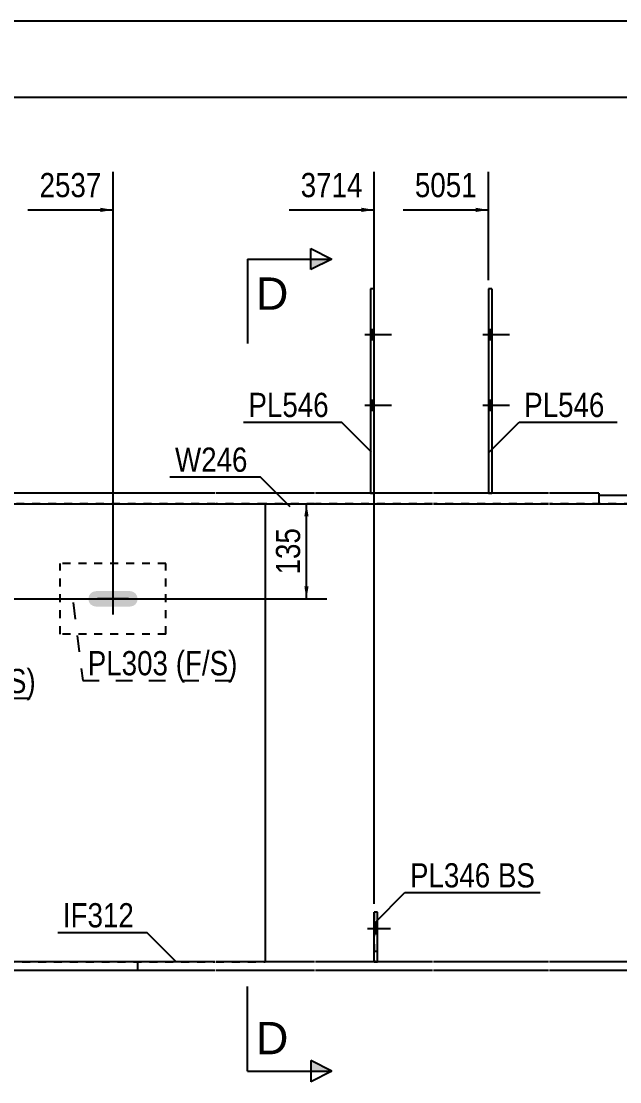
# Model space of a CAD drawing. Header units: millimetres. Extents: x -1017 to -614, y -187 to 90.
# Drawn here: x -939.7 to -868.9, y -35 to 90.4 of the extents above; entities that cross this region are included whole.
import ezdxf

# ---------------------------------------------------------------- set-up
doc = ezdxf.new("R2010")
doc.units = ezdxf.units.MM
doc.linetypes.add('DXK_LINE_DOT1', pattern=[1.8814, 0.9407, -0.9407])
doc.linetypes.add('DXK_LINE_DOT2', pattern=[3.9198, 1.9599, -1.9599])
doc.styles.add('Arial', font='ARIAL.TTF', dxfattribs={"height": 0.2})
doc.styles.add('Arial Narrow', font='ARIALN.TTF', dxfattribs={"height": 0.2})

# ---------------------------------------------------------------- blocks, each defined once
blk = doc.blocks.new('Unknown-624476614-1210')
at = {"color": 5, "linetype": 'Continuous'}
blk.add_line((-614.34, 90.37), (-1014.34, 90.37), dxfattribs=at)
blk = doc.blocks.new('Part-624476614-1735 - 1690')
at = {"color": 2, "linetype": 'Continuous'}
for p, q in [((-871.4, 34.33), (-865.57, 34.33)), ((-871.4, 34.33), (-871.4, 33.33)), ((-865.47, 34.33), (-851.63, 34.33)), ((-851.53, 34.33), (-802.37, 34.33)), ((-802.27, 34.33), (-790.6, 34.33)), ((-790.5, 34.33), (-769.25, 34.33)), ((-769.15, 34.33), (-763.31, 34.33)), ((-763.31, 34.33), (-763.31, 33.33)), ((-871.4, 33.33), (-865.57, 33.33)), ((-865.47, 33.33), (-851.63, 33.33)), ((-851.53, 33.33), (-802.37, 33.33)), ((-802.27, 33.33), (-790.6, 33.33)), ((-790.5, 33.33), (-769.25, 33.33)), ((-769.15, 33.33), (-763.31, 33.33))]:
    blk.add_line(p, q, dxfattribs=at)
blk = doc.blocks.new('Part-624476614-1740 - 1690')
at = {"color": 2, "linetype": 'Continuous'}
for p, q in [((-980, 34.58), (-998.33, 34.58)), ((-966.05, 34.58), (-979.9, 34.58)), ((-916.78, 34.58), (-965.95, 34.58)), ((-905.01, 34.58), (-916.68, 34.58)), ((-891.06, 34.58), (-904.91, 34.58)), ((-877.33, 34.58), (-890.96, 34.58)), ((-871.4, 34.58), (-877.23, 34.58)), ((-871.4, 34.58), (-871.4, 33.33)), ((-998.33, 33.33), (-980, 33.33)), ((-979.9, 33.33), (-966.05, 33.33)), ((-965.95, 33.33), (-916.78, 33.33)), ((-916.68, 33.33), (-905.01, 33.33)), ((-904.91, 33.33), (-891.06, 33.33)), ((-890.96, 33.33), (-877.33, 33.33)), ((-877.23, 33.33), (-871.4, 33.33))]:
    blk.add_line(p, q, dxfattribs=at)
at = {"color": 7, "linetype": 'DXK_LINE_DOT1'}
blk.add_line((-998.33, 34.58), (-998.33, 33.33), dxfattribs=at)
blk = doc.blocks.new('Part-624476614-1767 - 1690')
at = {"color": 2, "linetype": 'Continuous'}
blk.add_line((-910.85, 33.33), (-910.85, -20.83), dxfattribs=at)
at = {"color": 7, "linetype": 'DXK_LINE_DOT1'}
for p, q in [((-905.01, 33.33), (-910.85, 33.33)), ((-891.06, 33.33), (-904.91, 33.33)), ((-877.33, 33.33), (-890.96, 33.33)), ((-865.57, 33.33), (-877.23, 33.33)), ((-851.63, 33.33), (-865.47, 33.33)), ((-802.37, 33.33), (-851.53, 33.33)), ((-790.6, 33.33), (-802.27, 33.33)), ((-784.65, 33.33), (-790.5, 33.33)), ((-784.65, 33.33), (-784.65, -20.83)), ((-905.01, -20.83), (-910.85, -20.83)), ((-891.06, -20.83), (-904.91, -20.83)), ((-877.33, -20.83), (-890.96, -20.83)), ((-865.57, -20.83), (-877.23, -20.83)), ((-851.63, -20.83), (-865.47, -20.83)), ((-802.37, -20.83), (-851.53, -20.83)), ((-790.6, -20.83), (-802.27, -20.83)), ((-784.65, -20.83), (-790.5, -20.83))]:
    blk.add_line(p, q, dxfattribs=at)
blk = doc.blocks.new('Part-624476614-1789 - 1690')
at = {"color": 7, "linetype": 'DXK_LINE_DOT1'}
for p, q in [((-980, 33.33), (-998.33, 33.33)), ((-998.33, 33.33), (-998.33, -20.83)), ((-966.05, 33.33), (-979.9, 33.33)), ((-916.78, 33.33), (-965.95, 33.33)), ((-910.85, 33.33), (-916.68, 33.33)), ((-998.33, -20.83), (-980, -20.83)), ((-979.9, -20.83), (-966.05, -20.83)), ((-965.95, -20.83), (-916.78, -20.83)), ((-916.68, -20.83), (-910.85, -20.83))]:
    blk.add_line(p, q, dxfattribs=at)
at = {"color": 2, "linetype": 'Continuous'}
blk.add_line((-910.85, 33.33), (-910.85, -20.83), dxfattribs=at)
blk = doc.blocks.new('Part-624476614-1811 - 1690')
at = {"color": 2, "linetype": 'Continuous'}
for p, q in [((-916.78, -20.83), (-925.96, -20.83)), ((-925.96, -20.83), (-925.96, -21.83)), ((-905.01, -20.83), (-916.68, -20.83)), ((-891.06, -20.83), (-904.91, -20.83)), ((-877.33, -20.83), (-890.96, -20.83)), ((-865.57, -20.83), (-877.23, -20.83)), ((-851.63, -20.83), (-865.47, -20.83)), ((-802.37, -20.83), (-851.53, -20.83)), ((-796.43, -20.83), (-802.27, -20.83)), ((-796.43, -20.83), (-796.43, -21.83)), ((-916.78, -21.83), (-925.96, -21.83)), ((-905.01, -21.83), (-916.68, -21.83)), ((-891.06, -21.83), (-904.91, -21.83)), ((-877.33, -21.83), (-890.96, -21.83)), ((-865.57, -21.83), (-877.23, -21.83)), ((-851.63, -21.83), (-865.47, -21.83)), ((-802.37, -21.83), (-851.53, -21.83)), ((-796.43, -21.83), (-802.27, -21.83))]:
    blk.add_line(p, q, dxfattribs=at)
blk = doc.blocks.new('Part-624476614-1855 - 1690')
at = {"color": 2, "linetype": 'Continuous'}
for p, q in [((-980, -20.83), (-998.33, -20.83)), ((-966.05, -20.83), (-979.9, -20.83)), ((-925.96, -20.83), (-965.95, -20.83)), ((-925.96, -20.83), (-925.96, -21.83)), ((-980, -21.83), (-998.33, -21.83)), ((-966.05, -21.83), (-979.9, -21.83)), ((-925.96, -21.83), (-965.95, -21.83))]:
    blk.add_line(p, q, dxfattribs=at)
blk = doc.blocks.new('Part-624476614-2150 - 1690')
at = {"color": 2, "linetype": 'Continuous'}
for p, q in [((-884.04, 58.75), (-884.46, 58.75)), ((-884.46, 58.75), (-884.46, 34.58)), ((-884.04, 58.75), (-884.04, 34.58))]:
    blk.add_line(p, q, dxfattribs=at)
at = {"color": 7, "linetype": 'DXK_LINE_DOT1'}
blk.add_line((-884.46, 34.58), (-884.04, 34.58), dxfattribs=at)
blk = doc.blocks.new('Bolt-624476614-2374 - 1690')
at = {"linetype": 'Continuous'}
for points in [[(-898, 52.75), (-898, 53.91), (-898.41, 53.91), (-898.41, 52.75)], [(-898, 52.75), (-898, 53.91), (-898.41, 53.91), (-898.41, 52.75)], [(-898, 44.41), (-898, 45.58), (-898.41, 45.58), (-898.41, 44.41)], [(-898, 44.41), (-898, 45.58), (-898.41, 45.58), (-898.41, 44.41)]]:
    blk.add_hatch(color=3, dxfattribs=at).paths.add_polyline_path(points)
at = {"color": 3, "linetype": 'Continuous'}
for p, q in [((-898.41, 53.91), (-898, 53.91)), ((-898.41, 53.91), (-898, 53.91)), ((-899.08, 53.33), (-895.91, 53.33)), ((-899.08, 53.33), (-895.91, 53.33)), ((-898.41, 52.75), (-898, 52.75)), ((-898.41, 52.75), (-898, 52.75)), ((-898.41, 45.58), (-898, 45.58)), ((-898.41, 45.58), (-898, 45.58)), ((-899.08, 45), (-895.91, 45)), ((-899.08, 45), (-895.91, 45)), ((-898.41, 44.41), (-898, 44.41)), ((-898.41, 44.41), (-898, 44.41))]:
    blk.add_line(p, q, dxfattribs=at)
blk = doc.blocks.new('Part-624476614-2071 - 1690')
at = {"color": 7, "linetype": 'DXK_LINE_DOT1'}
for p, q in [((-922.61, 26.25), (-935.11, 26.25)), ((-935.11, 17.92), (-935.11, 26.25)), ((-922.61, 17.92), (-922.61, 26.25)), ((-922.61, 17.92), (-935.11, 17.92))]:
    blk.add_line(p, q, dxfattribs=at)
blk = doc.blocks.new('Part-624476614-2108 - 1690')
at = {"color": 2, "linetype": 'Continuous'}
for p, q in [((-898, 58.75), (-898.41, 58.75)), ((-898.41, 58.75), (-898.41, 34.58)), ((-898, 58.75), (-898, 34.58))]:
    blk.add_line(p, q, dxfattribs=at)
at = {"color": 7, "linetype": 'DXK_LINE_DOT1'}
blk.add_line((-898.41, 34.58), (-898, 34.58), dxfattribs=at)
blk = doc.blocks.new('Part-624476614-2311 - 1690')
at = {"color": 2, "linetype": 'Continuous'}
for p, q in [((-897.98, -20.81), (-897.98, -14.97)), ((-897.56, -14.97), (-897.98, -14.97)), ((-897.56, -20.81), (-897.56, -14.97)), ((-897.98, -20.81), (-897.56, -20.81))]:
    blk.add_line(p, q, dxfattribs=at)
at = {"color": 7, "linetype": 'DXK_LINE_DOT1'}
blk.add_line((-897.98, -19.56), (-897.56, -19.56), dxfattribs=at)
blk = doc.blocks.new('Part-624476614-2316 - 1690')
at = {"color": 7, "linetype": 'DXK_LINE_DOT1'}
for p, q in [((-897.98, -14.97), (-897.98, -20.81)), ((-897.56, -14.97), (-897.98, -14.97)), ((-897.56, -20.81), (-897.56, -14.97)), ((-897.98, -20.81), (-897.56, -20.81))]:
    blk.add_line(p, q, dxfattribs=at)
blk = doc.blocks.new('Bolt-624476614-2370 - 1690')
at = {"linetype": 'Continuous'}
blk.add_hatch(color=3, dxfattribs=at).paths.add_polyline_path([(-931.71, 22.43), (-931.78, 22.08), (-931.71, 21.73), (-931.51, 21.43), (-931.21, 21.24), (-930.86, 21.17), (-926.86, 21.17), (-926.51, 21.24), (-926.21, 21.43), (-926.02, 21.73), (-925.95, 22.08), (-926.02, 22.43), (-926.21, 22.73), (-926.51, 22.93), (-926.86, 23), (-930.86, 23), (-931.21, 22.93), (-931.51, 22.73)])
at = {"color": 3, "linetype": 'Continuous'}
for p, q in [((-928.86, 20.25), (-928.86, 23.92)), ((-927.03, 22.08), (-930.7, 22.08))]:
    blk.add_line(p, q, dxfattribs=at)
blk = doc.blocks.new('Bolt-624476614-2379 - 1690')
at = {"linetype": 'Continuous'}
for points in [[(-884.04, 52.75), (-884.04, 53.91), (-884.46, 53.91), (-884.46, 52.75)], [(-884.04, 52.75), (-884.04, 53.91), (-884.46, 53.91), (-884.46, 52.75)], [(-884.04, 44.41), (-884.04, 45.58), (-884.46, 45.58), (-884.46, 44.41)], [(-884.04, 44.41), (-884.04, 45.58), (-884.46, 45.58), (-884.46, 44.41)]]:
    blk.add_hatch(color=3, dxfattribs=at).paths.add_polyline_path(points)
at = {"color": 3, "linetype": 'Continuous'}
for p, q in [((-884.46, 53.91), (-884.04, 53.91)), ((-884.46, 53.91), (-884.04, 53.91)), ((-885.13, 53.33), (-881.96, 53.33)), ((-885.13, 53.33), (-881.96, 53.33)), ((-884.46, 52.75), (-884.04, 52.75)), ((-884.46, 52.75), (-884.04, 52.75)), ((-884.46, 45.58), (-884.04, 45.58)), ((-884.46, 45.58), (-884.04, 45.58)), ((-885.13, 45), (-881.96, 45)), ((-885.13, 45), (-881.96, 45)), ((-884.46, 44.41), (-884.04, 44.41)), ((-884.46, 44.41), (-884.04, 44.41))]:
    blk.add_line(p, q, dxfattribs=at)
blk = doc.blocks.new('Bolt-624476614-2386 - 1690')
at = {"linetype": 'Continuous'}
blk.add_hatch(color=3, dxfattribs=at).paths.add_polyline_path([(-897.56, -17.47), (-897.56, -16.31), (-897.98, -16.31), (-897.98, -17.47)])
at = {"color": 3, "linetype": 'Continuous'}
for p, q in [((-898.77, -16.89), (-896.02, -16.89)), ((-897.98, -16.31), (-897.56, -16.31)), ((-897.98, -17.47), (-897.56, -17.47))]:
    blk.add_line(p, q, dxfattribs=at)
blk = doc.blocks.new('Bolt-624476614-2387 - 1690')
at = {"color": 3, "linetype": 'DXK_LINE_DOT2'}
for p, q in [((-898.77, -16.89), (-896.02, -16.89)), ((-897.98, -16.31), (-897.56, -16.31)), ((-897.98, -17.47), (-897.56, -17.47))]:
    blk.add_line(p, q, dxfattribs=at)
blk = doc.blocks.new('StraightDimension-624476614-3136 - 1690')
at = {"linetype": 'Continuous'}
for points in [[(-906.23, 31.83), (-905.98, 33.33), (-905.73, 31.83)], [(-905.73, 23.58), (-905.98, 22.08), (-906.23, 23.58)]]:
    blk.add_hatch(color=7, dxfattribs=at).paths.add_polyline_path(points)
at = {"color": 7, "linetype": 'Continuous'}
for p, q in [((-919.14, 33.33), (-903.58, 33.33)), ((-905.98, 22.08), (-905.98, 33.33)), ((-952.86, 22.08), (-903.58, 22.08))]:
    blk.add_line(p, q, dxfattribs=at)
at = {"color": 0}
blk.add_wipeout([(-906.13, 31.05), (-910.33, 31.05), (-910.33, 24.37), (-906.13, 24.37)], dxfattribs=at)
at = {"color": 3, "style": 'Arial Narrow'}
blk.add_text('135', height=2.863, rotation=90.0002, dxfattribs=at).set_placement((-906.73, 24.97))
blk = doc.blocks.new('StraightDimension-624476614-10380 - 1690')
at = {"linetype": 'Continuous'}
blk.add_hatch(color=7, dxfattribs=at).paths.add_polyline_path([(-899.48, 68.32), (-897.98, 68.07), (-899.48, 67.82)])
at = {"color": 7, "linetype": 'Continuous'}
for p, q in [((-897.98, -13.97), (-897.98, 72.57)), ((-908.04, 68.07), (-897.98, 68.07))]:
    blk.add_line(p, q, dxfattribs=at)
at = {"color": 0}
blk.add_wipeout([(-898.75, 68.97), (-898.75, 73.17), (-907.26, 73.17), (-907.26, 68.97)], dxfattribs=at)
at = {"color": 3, "style": 'Arial Narrow'}
blk.add_text('3714', height=2.863, dxfattribs=at).set_placement((-906.66, 69.57))
blk = doc.blocks.new('StraightDimension-624476614-9134 - 1690')
at = {"color": 7, "linetype": 'Continuous'}
blk.add_line((-1000, 81.4), (-649.51, 81.4), dxfattribs=at)
blk = doc.blocks.new('StraightDimension-624476614-10379 - 1690')
at = {"linetype": 'Continuous'}
blk.add_hatch(color=7, dxfattribs=at).paths.add_polyline_path([(-885.96, 68.32), (-884.46, 68.07), (-885.96, 67.82)])
at = {"color": 7, "linetype": 'Continuous'}
for p, q in [((-884.46, 59.75), (-884.46, 72.57)), ((-894.52, 68.07), (-884.46, 68.07))]:
    blk.add_line(p, q, dxfattribs=at)
at = {"color": 0}
blk.add_wipeout([(-885.23, 68.97), (-885.23, 73.17), (-893.75, 73.17), (-893.75, 68.97)], dxfattribs=at)
at = {"color": 3, "style": 'Arial Narrow'}
blk.add_text('5051', height=2.863, dxfattribs=at).set_placement((-893.15, 69.57))
blk = doc.blocks.new('StraightDimension-624476614-10381 - 1690')
at = {"linetype": 'Continuous'}
blk.add_hatch(color=7, dxfattribs=at).paths.add_polyline_path([(-930.36, 68.32), (-928.86, 68.07), (-930.36, 67.82)])
at = {"color": 7, "linetype": 'Continuous'}
for p, q in [((-928.86, 23.08), (-928.86, 72.57)), ((-938.93, 68.07), (-928.86, 68.07))]:
    blk.add_line(p, q, dxfattribs=at)
at = {"color": 0}
blk.add_wipeout([(-929.64, 68.97), (-929.64, 73.17), (-938.15, 73.17), (-938.15, 68.97)], dxfattribs=at)
at = {"color": 3, "style": 'Arial Narrow'}
blk.add_text('2537', height=2.863, dxfattribs=at).set_placement((-937.55, 69.57))
blk = doc.blocks.new('Mark-624476614-2146 - 1690')
at = {"color": 0}
blk.add_wipeout([(-870.71, 43.58), (-870.71, 46.58), (-880.22, 46.58), (-880.22, 43.58)], dxfattribs=at)
blk.add_wipeout([(-870.71, 43.58), (-870.71, 46.58), (-880.22, 46.58), (-880.22, 43.58)], dxfattribs=at)
at = {"color": 7, "linetype": 'Continuous'}
for p, q in [((-884.35, 39.44), (-880.82, 42.98)), ((-880.82, 42.98), (-869.21, 42.98))]:
    blk.add_line(p, q, dxfattribs=at)
at = {"color": 3, "style": 'Arial Narrow'}
blk.add_text('PL546', height=2.863, dxfattribs=at).set_placement((-880.22, 43.58))
blk = doc.blocks.new('Mark-624476614-1763 - 1690')
at = {"color": 7, "linetype": 'Continuous'}
blk.add_line((-907.91, 32.98), (-911.44, 36.51), dxfattribs=at)
at = {"color": 0}
blk.add_wipeout([(-912.94, 37.11), (-912.94, 40.11), (-921.53, 40.11), (-921.53, 37.11)], dxfattribs=at)
blk.add_wipeout([(-912.94, 37.11), (-912.94, 40.11), (-921.53, 40.11), (-921.53, 37.11)], dxfattribs=at)
at = {"color": 7, "linetype": 'Continuous'}
blk.add_line((-922.13, 36.51), (-911.44, 36.51), dxfattribs=at)
at = {"color": 3, "style": 'Arial Narrow'}
blk.add_text('W246', height=2.863, dxfattribs=at).set_placement((-921.53, 37.11))
blk = doc.blocks.new('Mark-624476614-1807 - 1690')
at = {"color": 7, "linetype": 'Continuous'}
blk.add_line((-921.35, -20.88), (-924.88, -17.35), dxfattribs=at)
at = {"color": 0}
blk.add_wipeout([(-926.38, -16.75), (-926.38, -13.75), (-934.79, -13.75), (-934.79, -16.75)], dxfattribs=at)
blk.add_wipeout([(-926.38, -16.75), (-926.38, -13.75), (-934.79, -13.75), (-934.79, -16.75)], dxfattribs=at)
at = {"color": 7, "linetype": 'Continuous'}
blk.add_line((-935.39, -17.35), (-924.88, -17.35), dxfattribs=at)
at = {"color": 3, "style": 'Arial Narrow'}
blk.add_text('IF312', height=2.863, dxfattribs=at).set_placement((-934.79, -16.75))
blk = doc.blocks.new('SectionMark-624476614-3165 - 1690')
at = {"linetype": 'Continuous'}
for points in [[(-905.47, 61.01), (-905.47, 62.26), (-902.97, 62.26)], [(-905.47, -33.75), (-905.47, -32.5), (-902.97, -33.75)]]:
    blk.add_hatch(color=30, dxfattribs=at).paths.add_polyline_path(points)
at = {"color": 30, "linetype": 'Continuous'}
for p, q in [((-905.47, 61.01), (-905.47, 63.51)), ((-905.47, 63.51), (-902.97, 62.26)), ((-912.97, 62.26), (-912.97, 52.26)), ((-912.97, 62.26), (-902.97, 62.26)), ((-902.97, 62.26), (-905.47, 61.01)), ((-912.97, -33.75), (-912.97, -23.75)), ((-902.97, -33.75), (-905.47, -32.5)), ((-905.47, -32.5), (-905.47, -35)), ((-912.97, -33.75), (-902.97, -33.75)), ((-902.97, -33.75), (-905.47, -35))]:
    blk.add_line(p, q, dxfattribs=at)
at = {"color": 0, "linetype": 'Continuous'}
for points in [[(-908.12, 56.26), (-908.12, 60.26), (-911.97, 60.26), (-911.97, 56.26)], [(-908.12, -31.75), (-908.12, -27.75), (-911.97, -27.75), (-911.97, -31.75)]]:
    blk.add_wipeout(points, dxfattribs=at)
at = {"color": 96, "linetype": 'Continuous', "style": 'Arial'}
for p in [(-911.97, 56.26), (-911.97, -31.75)]:
    blk.add_text('D', height=3.82, dxfattribs=at).set_placement(p)
blk = doc.blocks.new('Mark-624476614-2104 - 1690')
at = {"color": 7, "linetype": 'Continuous'}
blk.add_line((-898.3, 39.44), (-901.84, 42.98), dxfattribs=at)
at = {"color": 0}
blk.add_wipeout([(-903.34, 43.58), (-903.34, 46.58), (-912.84, 46.58), (-912.84, 43.58)], dxfattribs=at)
blk.add_wipeout([(-903.34, 43.58), (-903.34, 46.58), (-912.84, 46.58), (-912.84, 43.58)], dxfattribs=at)
at = {"color": 7, "linetype": 'Continuous'}
blk.add_line((-913.44, 42.98), (-901.84, 42.98), dxfattribs=at)
at = {"color": 3, "style": 'Arial Narrow'}
blk.add_text('PL546', height=2.863, dxfattribs=at).set_placement((-912.84, 43.58))
blk = doc.blocks.new('Mark-624476614-2067 - 1690')
at = {"color": 0}
for points in [[(-922.34, 13.05), (-922.34, 16.05), (-931.85, 16.05), (-931.85, 13.05)], [(-914.15, 13.05), (-914.15, 16.05), (-921.44, 16.05), (-921.44, 13.05)]]:
    blk.add_wipeout(points, dxfattribs=at)
for points in [[(-922.34, 13.05), (-922.34, 16.05), (-931.85, 16.05), (-931.85, 13.05)], [(-914.15, 13.05), (-914.15, 16.05), (-921.44, 16.05), (-921.44, 13.05)]]:
    blk.add_wipeout(points, dxfattribs=at)
at = {"color": 7, "linetype": 'DXK_LINE_DOT2'}
for p, q in [((-933.56, 21.65), (-932.45, 12.45)), ((-932.45, 12.45), (-913.55, 12.45))]:
    blk.add_line(p, q, dxfattribs=at)
at = {"color": 3, "style": 'Arial Narrow'}
for s, p in [('PL303', (-931.85, 13.05)), ('(F/', (-921.44, 13.05)), ('S)', (-917.43, 13.05))]:
    blk.add_text(s, height=2.863, dxfattribs=at).set_placement(p)
blk = doc.blocks.new('Mark-624476614-2057 - 1690')
at = {"color": 0}
for points in [[(-946.21, 10.94), (-946.21, 13.94), (-955.71, 13.94), (-955.71, 10.94)], [(-938.01, 10.94), (-938.01, 13.94), (-945.31, 13.94), (-945.31, 10.94)]]:
    blk.add_wipeout(points, dxfattribs=at)
for points in [[(-946.21, 10.94), (-946.21, 13.94), (-955.71, 13.94), (-955.71, 10.94)], [(-938.01, 10.94), (-938.01, 13.94), (-945.31, 13.94), (-945.31, 10.94)]]:
    blk.add_wipeout(points, dxfattribs=at)
at = {"color": 7, "linetype": 'DXK_LINE_DOT2'}
for p, q in [((-958.56, 21.65), (-956.31, 10.34)), ((-956.31, 10.34), (-937.41, 10.34))]:
    blk.add_line(p, q, dxfattribs=at)
at = {"color": 3, "style": 'Arial Narrow'}
for s, p in [('PL303', (-955.71, 10.94)), ('(F/', (-945.31, 10.94)), ('S)', (-941.29, 10.94))]:
    blk.add_text(s, height=2.863, dxfattribs=at).set_placement(p)
blk = doc.blocks.new('MarkSet-624476614-3196 - 1690')
at = {"color": 0}
for points in [[(-884.23, -12.03), (-884.23, -9.03), (-893.73, -9.03), (-893.73, -12.03)], [(-878.95, -12.03), (-878.95, -9.03), (-883.33, -9.03), (-883.33, -12.03)]]:
    blk.add_wipeout(points, dxfattribs=at)
for points in [[(-884.23, -12.03), (-884.23, -9.03), (-893.73, -9.03), (-893.73, -12.03)], [(-878.95, -12.03), (-878.95, -9.03), (-883.33, -9.03), (-883.33, -12.03)]]:
    blk.add_wipeout(points, dxfattribs=at)
at = {"color": 7, "linetype": 'Continuous'}
for p, q in [((-897.87, -16.17), (-894.33, -12.63)), ((-894.33, -12.63), (-878.35, -12.63))]:
    blk.add_line(p, q, dxfattribs=at)
at = {"color": 3, "style": 'Arial Narrow'}
for s, p in [('PL346', (-893.73, -12.03)), ('BS', (-883.33, -12.03))]:
    blk.add_text(s, height=2.863, dxfattribs=at).set_placement(p)

msp = doc.modelspace()

# ---------------------------------------------------------------- block references
for name in ['Unknown-624476614-1210', 'Part-624476614-2108 - 1690', 'Part-624476614-2150 - 1690', 'Bolt-624476614-2374 - 1690', 'Bolt-624476614-2379 - 1690', 'Part-624476614-1740 - 1690', 'Part-624476614-1735 - 1690', 'Part-624476614-1789 - 1690', 'Part-624476614-1767 - 1690', 'Part-624476614-2071 - 1690', 'Bolt-624476614-2370 - 1690', 'Part-624476614-2311 - 1690', 'Part-624476614-2316 - 1690', 'Bolt-624476614-2386 - 1690', 'Bolt-624476614-2387 - 1690', 'Part-624476614-1855 - 1690', 'Part-624476614-1811 - 1690']:
    msp.add_blockref(name, (0, 0))

# ---------------------------------------------------------------- next in the draw order: block references
for name in ['StraightDimension-624476614-3136 - 1690', 'Mark-624476614-1807 - 1690']:
    msp.add_blockref(name, (0, 0))

# ---------------------------------------------------------------- next in the draw order: block references
for name in ['StraightDimension-624476614-10380 - 1690', 'Mark-624476614-2057 - 1690']:
    msp.add_blockref(name, (0, 0))

# ---------------------------------------------------------------- next in the draw order: block references
for name in ['StraightDimension-624476614-9134 - 1690', 'MarkSet-624476614-3196 - 1690']:
    msp.add_blockref(name, (0, 0))

# ---------------------------------------------------------------- next in the draw order: block references
for name in ['StraightDimension-624476614-10381 - 1690', 'StraightDimension-624476614-10379 - 1690', 'Mark-624476614-2146 - 1690', 'Mark-624476614-1763 - 1690']:
    msp.add_blockref(name, (0, 0))

# ---------------------------------------------------------------- next in the draw order: block references
msp.add_blockref('SectionMark-624476614-3165 - 1690', (0, 0))

# ---------------------------------------------------------------- next in the draw order: block references
for name in ['Mark-624476614-2104 - 1690', 'Mark-624476614-2067 - 1690']:
    msp.add_blockref(name, (0, 0))

doc.saveas('drawing.dxf')
